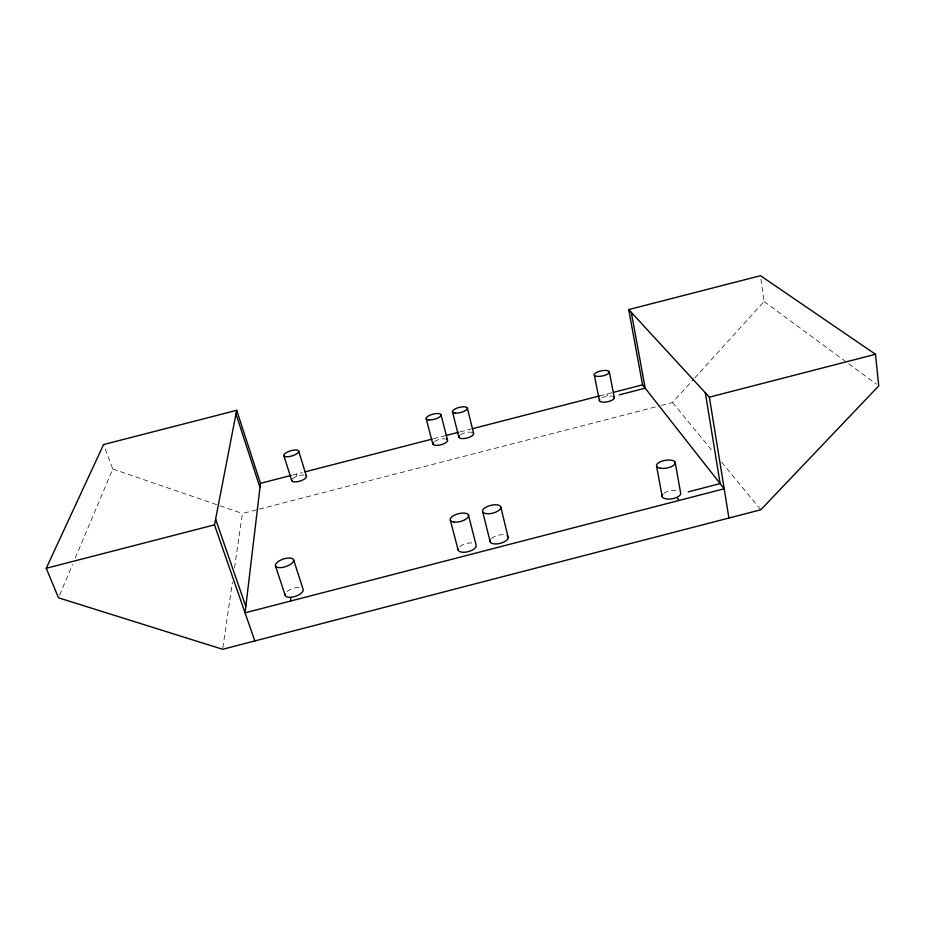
<?xml version="1.0" encoding="UTF-8"?>
<svg xmlns="http://www.w3.org/2000/svg" width="925" height="925" viewBox="0 0 925 925"><rect width="100%" height="100%" fill="white"/><g stroke="black" fill="none" stroke-linecap="round" stroke-linejoin="round"><path stroke-width="0.69" stroke-dasharray="4.62 3.47" d="M296.647 476.028L296.74 473.993M222.844 647.858L232.441 582.102M234.522 567.811L242.442 513.491L257.809 509.525M59.616 595.157L72.485 564.62M75.283 557.983L112.792 469.033L103.565 444.543M661.352 405.404L672.533 402.525L693.727 379.123M694.687 378.059L764.062 301.492L760.5 275.708M292.554 475.068L302.325 472.548M433.501 438.739L444.659 435.86M460.014 431.906L471.183 429.027M599.562 395.935L612.084 392.709M259.197 509.166L659.964 405.774M112.792 469.033L242.442 513.491M764.062 301.492L876.438 384.187M672.533 402.525L713.476 452.279M721.673 462.222L760.801 509.767M606.546 394.131L607.702 395.842M663.838 493.314A9.435 4.116 -9.6 0 1 678.568 491.083M601.886 397.866A7.654 2.752 -11.4 0 1 612.466 396.258M287.12 591.561A9.458 4.151 -18.8 0 1 299.781 587.479M292.439 478.965A7.677 2.775 -17.1 0 1 303.851 474.988M460.465 434.808A7.608 2.787 -14 0 1 472.178 432.38M434.496 441.502A7.608 2.787 -14.5 0 1 444.867 438.82M459.76 546.606A9.319 4.186 -14.6 0 1 474.109 543.414M491.36 538.581A9.319 4.186 -13.8 0 1 505.663 535.089"/><path stroke-width="1.39" d="M290.577 601.053L290.728 597.885M260.48 483.336L245.067 612.836L724.183 488.77L642.563 384.846L628.711 309.574L760.5 275.708L875.489 354.287L878.75 385.887L760.801 509.767L222.636 649.292L58.495 597.804L46.25 568.274L103.565 444.543L236.684 410.33L260.48 483.336L291.167 475.427M254.826 640.944L214.496 524.857L236.684 410.33M688.223 491.869L720.136 483.602L705.336 392.778M305.111 471.831L432.102 439.097M446.058 435.502L458.615 432.264M472.571 428.668L599.562 395.935M613.472 392.35L642.563 384.846M619.253 394.882L645.188 388.188L631.289 312.384M46.25 568.274L214.496 524.857M628.711 309.574L709.371 397.16L875.489 354.287M677.239 497.8L679.054 500.46M215.606 519.122L245.83 606.407M275.407 565.718L285.166 595.261M235.968 413.995L259.983 487.498M293.618 559.891A9.562 3.978 -18.5 0 1 280.865 567.626A9.562 3.978 -18.5 0 1 279.084 560.978A9.562 3.978 -18.5 0 1 293.618 559.891L303.169 589.445A9.458 4.151 -18.8 0 1 294.011 596.764A9.458 4.151 -18.8 0 1 285.224 594.116M283.859 455.562L291.733 480.618M298.717 451.192A7.747 2.648 -16.9 0 1 288.103 456.719A7.747 2.648 -16.9 0 1 287.051 452.256A7.747 2.648 -16.9 0 1 298.717 451.192L306.453 476.248M426.182 418.632L432.796 443.965M450.325 520.151L458.176 550.132M441.04 414.805L447.527 440.161M468.443 515.017L476.086 545.022A9.319 4.186 -14.6 0 1 467.483 551.832A9.319 4.186 -14.6 0 1 458.106 549.022M452.498 411.856L458.881 437.236M482.746 511.964L490.25 542.027M467.356 408.029L473.6 433.443M500.911 507.513A9.423 4.012 -13.8 0 1 486.943 513.722A9.423 4.012 -13.8 0 1 487.278 506.542A9.423 4.012 -13.8 0 1 500.911 507.513L508.218 537.633M594.347 375.261L599.481 400.93M609.367 372.22A7.724 2.625 -11.5 0 1 597.631 376.406A7.724 2.625 -11.5 0 1 598.394 371.642A7.724 2.625 -11.5 0 1 609.367 372.22L614.373 397.947M656.577 466.165L662.196 496.632M675.169 462.222L680.592 492.759A9.435 4.116 -9.6 0 1 670.509 498.991A9.435 4.116 -9.6 0 1 662.693 494.424M709.371 397.16L728.923 518.035M613.576 396.675A7.654 2.752 -11.4 0 1 607.39 401.808A7.654 2.752 -11.4 0 1 599.735 399.438M306.036 475.623A7.677 2.775 -17.1 0 1 299.712 481.162A7.677 2.775 -17.1 0 1 291.838 479.832M473.126 432.819A7.608 2.787 -14 0 1 466.119 438.242A7.608 2.787 -14 0 1 459.471 435.652M446.174 439.074A7.608 2.787 -14.5 0 1 445.434 442.925A7.608 2.787 -14.5 0 1 435.953 445.364A7.608 2.787 -14.5 0 1 433.455 442.358M507.073 535.714A9.319 4.186 -13.8 0 1 500.101 543.391A9.319 4.186 -13.8 0 1 490.389 539.784M454.094 522.093A9.423 4.012 -14.5 0 0 468.536 516.081A9.423 4.012 -14.5 0 0 455.551 514.682A9.423 4.012 -14.5 0 0 454.094 522.093M660.438 468.258A9.539 3.943 -9.9 0 0 675.262 463.252A9.539 3.943 -9.9 0 0 661.965 461.159A9.539 3.943 -9.9 0 0 660.438 468.258M455.285 413.105A7.666 2.659 -14 0 0 467.322 408.746A7.666 2.659 -14 0 0 457.181 408.017A7.666 2.659 -14 0 0 455.285 413.105M428.865 419.915A7.677 2.659 -14.5 0 0 440.971 415.533A7.677 2.659 -14.5 0 0 431.015 414.758A7.677 2.659 -14.5 0 0 428.865 419.915"/></g></svg>
